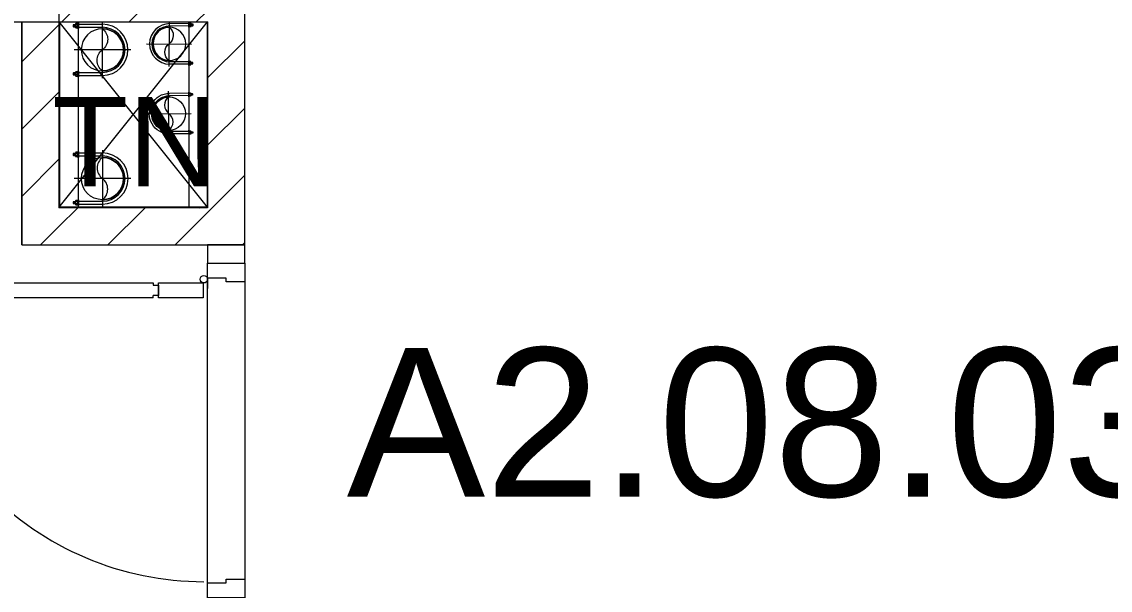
# Model space of a CAD drawing. Header units: millimetres. Extents: x 1591 to 239055, y -15958 to 83255.
# Drawn here: x 181657 to 184587, y 29507 to 31037 of the extents above; entities that cross this region are included whole.
import ezdxf

# ---------------------------------------------------------------- set-up
doc = ezdxf.new("R2010")
doc.units = ezdxf.units.MM
doc.linetypes.add('IMPORT-CENTER _2_', pattern=[40.64, 25.4, -5.08, 5.08, -5.08])
for name, color, linetype, lineweight in [('0-1', 250, 'Continuous', 5), ('0-2', 7, 'Continuous', 9), ('A-AREA-IDEN', 2, 'Continuous', 9), ('A-DETL-GENF-1', 9, 'Continuous', 9), ('A-DOOR-1', 254, 'Continuous', 9), ('A-DOOR-2', 9, 'Continuous', 9), ('A-FLOR-1', 7, 'Continuous', 9), ('A-FLOR-2', 9, 'Continuous', 9), ('A-WALL-1', 253, 'Continuous', 18), ('A-WALL-2', 9, 'Continuous', 9), ('A-WALL-3', 113, 'Continuous', 18), ('A-WALL-PATT-1', 10, 'Continuous', 9), ('A-WALL-PATT-2', 111, 'Continuous', 9), ('G-ANNO-TEXT-1', 7, 'Continuous', 9), ('G-IMPT', 8, 'Continuous', 9), ('G-IMPT-2', 8, 'IMPORT-CENTER _2_', 9), ('M-EQPM', 50, 'Continuous', 9)]:
    doc.layers.add(name, color=color, linetype=linetype, lineweight=lineweight)
doc.styles.add('Arial_11', font='arial_0.ttf', dxfattribs={"height": 240})
doc.styles.add('Arial_13', font='arial_0.ttf', dxfattribs={"height": 400})
pattern_1 = [(45, (95879.7, 0), (-90.50967, 90.50967), [])]

# ---------------------------------------------------------------- blocks, each defined once
blk = doc.blocks.new('NCV_TKTC_KET CAU_rvt-1-TKCS_MB TẦNG 6-8')
at = {"layer": 'A-FLOR-1'}
blk.add_line((86277.6, 30537.9), (85877.7, 30537.9), dxfattribs=at)
blk = doc.blocks.new('DOOR_CW_01 CANH MO-PANEL KINH - DIW_01-900x2200-CỬA GỖ VÂN LAMINATE-553375-TKCS_MB TẦNG 6-8')
at = {"layer": 'A-DETL-GENF-1'}
for p, q in [((-397, -182), (-397, -62)), ((-397, -62), (-357, -62)), ((-357, -62), (-357, -182)), ((-357, -182), (-397, -182)), ((-397, -196), (-391, -196)), ((-397, -738), (-397, -196)), ((-391, -196), (-391, -182)), ((-391, -182), (-363, -182)), ((-363, -182), (-363, -196)), ((-357, -196), (-363, -196)), ((-357, -196), (-357, -738)), ((-433.9, -711.2), (-427.3, -715.8)), ((-320.1, -711.2), (-326.7, -715.8)), ((-442, -737), (-442, -816.5)), ((-434, -799.5), (-434, -737)), ((-397, -738), (-391, -738)), ((-357, -752), (-397, -752)), ((-397, -752), (-397, -872)), ((-391, -752), (-391, -738)), ((-363, -752), (-391, -752)), ((-357, -738), (-363, -738)), ((-363, -738), (-363, -752)), ((-357, -872), (-357, -752)), ((-320, -799.5), (-320, -737)), ((-312, -737), (-312, -816.5)), ((-399, -803.5), (-430, -803.5)), ((-399, -792.2), (-399, -831.8)), ((-397, -792.2), (-399, -792.2)), ((-397, -792.2), (-397, -831.8)), ((-357, -792.2), (-357, -831.8)), ((-357, -792.2), (-355, -792.2)), ((-355, -792.2), (-355, -831.8)), ((-355, -803.5), (-324, -803.5)), ((-399, -820.5), (-438, -820.5)), ((-399, -831.8), (-397, -831.8)), ((-355, -831.8), (-357, -831.8)), ((-355, -820.5), (-316, -820.5)), ((-397, -872), (-357, -872))]:
    blk.add_line(p, q, dxfattribs=at)
blk.add_circle((-407, -60), 10, dxfattribs=at)
for centre, radius, start, end in [((-407, -60), 814, 268, 0), ((-397, -737), 45, 145, 180), ((-397, -737), 37, 145, 180), ((-357, -737), 37, 0, 35), ((-357, -737), 45, 360, 35), ((-438, -816.5), 4, 180, 270), ((-430, -799.5), 4, 180, 270), ((-324, -799.5), 4, 270, 0), ((-316, -816.5), 4, 270, 0)]:
    blk.add_arc(centre, radius, start, end, dxfattribs=at)
at = {"layer": 'A-DOOR-2'}
for p, q in [((-450, -50), (-450, 50)), ((-450, 50), (-400, 50)), ((-400, 50), (-400, 0)), ((400, 0), (400, 50)), ((400, 50), (450, 50)), ((450, 50), (450, -50)), ((-410, 0), (-410, -50)), ((-400, 0), (-410, 0)), ((410, 0), (400, 0)), ((410, -50), (410, 0)), ((-410, -50), (-450, -50)), ((-407, -50), (-382, -50)), ((450, -50), (410, -50))]:
    blk.add_line(p, q, dxfattribs=at)
blk = doc.blocks.new('NCV_TKTC_TANG 6 - 8_rvt-2-TKCS_MB TẦNG 6-8')
at = {"layer": 'A-WALL-PATT-1'}
h = blk.add_hatch(dxfattribs=at)
h.set_pattern_fill('FP_1', color=256, style=0, pattern_type=2)
h.set_pattern_definition([(45, (0, 0), (-90.50967, 90.50967), [])])
h.paths.add_polyline_path([(86377.6, 24737.4), (86377.6, 28836.9), (86277.6, 28836.9), (86277.6, 24737.4)])
h.paths.add_polyline_path([(86371, 29036.9), (86377.6, 29036.9), (86377.6, 29486.9), (86277.6, 29486.9), (86277.6, 29036.9)])
h.paths.add_polyline_path([(86377.6, 30386.9), (86377.6, 30436.9), (86277.6, 30436.9), (86277.6, 30386.9)])
at = {"layer": 'A-FLOR-2'}
for p, q in [((85777.6, 30436.9), (85777.6, 31036.5)), ((86277.6, 29526.9), (86277.6, 30346.9)), ((86377.6, 30336.9), (86377.6, 29536.9))]:
    blk.add_line(p, q, dxfattribs=at)
at = {"layer": 'A-WALL-1'}
for p, q in [((86277.6, 30436.9), (86277.6, 30386.9)), ((86377.6, 30436.9), (86277.6, 30436.9)), ((86377.6, 30386.9), (86377.6, 30436.9)), ((86277.6, 30386.9), (86377.6, 30386.9))]:
    blk.add_line(p, q, dxfattribs=at)
at = {"layer": 'A-WALL-2'}
for p, q in [((86277.6, 29526.9), (86277.6, 30346.9)), ((86377.6, 30336.9), (86377.6, 29536.9))]:
    blk.add_line(p, q, dxfattribs=at)
at = {"layer": 'A-DOOR-1', "rotation": 269.9999999999999}
blk.add_blockref('DOOR_CW_01 CANH MO-PANEL KINH - DIW_01-900x2200-CỬA GỖ VÂN LAMINATE-553375-TKCS_MB TẦNG 6-8', (86327.6, 29936.9), dxfattribs=at)
blk = doc.blocks.new('TKTC_XREF_251221_MB TANG 2-7 - TKTC_XREF_260130_MB TANG 2-5_dwg_$cc-4746802-TKCS_MB TẦNG 6-8')
at = {"layer": 'G-IMPT-2'}
for p, q in [((0, -0.673), (0, 0.673)), ((-0.673, 0), (0.673, 0))]:
    blk.add_line(p, q, dxfattribs=at)
at = {"layer": 'M-EQPM'}
blk.add_circle((0, 0), 0.5, dxfattribs=at)
for centre, radius, start, end in [((0, 0), 0.5, 90, 270), ((0.188, 0.25), 0.313, 126.8699, 233.1301), ((-0.188, -0.25), 0.313, 306.8699, 53.1301)]:
    blk.add_arc(centre, radius, start, end, dxfattribs=at)
blk = doc.blocks.new('TKTC_XREF_251221_MB TANG 2-7 - TKTC_XREF_260130_MB TANG 2-5_dwg_CUM U_DN100-4746799-TKCS_MB TẦNG 6-8')
at = {"layer": 'G-IMPT'}
blk.add_hatch(color=256, dxfattribs=at).paths.add_polyline_path([(0, 61), (15.8, 58.9), (30.5, 52.8), (43.1, 43.1), (52.8, 30.5), (58.9, 15.8), (61, 0), (58.9, -15.8), (52.8, -30.5), (43.1, -43.1), (30.5, -52.8), (15.8, -58.9), (0, -61), (0, -57), (14.8, -55.1), (28.5, -49.4), (40.3, -40.3), (49.4, -28.5), (55.1, -14.8), (57, 0), (55.1, 14.8), (49.4, 28.5), (40.3, 40.3), (28.5, 49.4), (14.8, 55.1), (0, 57)])
for p, q in [((-79.1, 66.6), (-79.1, 63.4)), ((-76.6, 66.6), (-76.6, 63.4)), ((-74.6, 66.6), (-74.6, 63.4)), ((-72.7, 69.3), (-72.7, 60.7)), ((-66.9, 67.9), (-71.7, 67.9)), ((-66.9, 62.1), (-71.7, 62.1)), ((-65, 69), (0, 69)), ((-79.1, -63.4), (-79.1, -66.6)), ((-76.6, -63.4), (-76.6, -66.6)), ((-74.6, -63.4), (-74.6, -66.6)), ((-72.7, -60.7), (-72.7, -69.3)), ((-66.9, -62.1), (-71.7, -62.1)), ((-66.9, -67.9), (-71.7, -67.9)), ((-65, -69), (0, -69))]:
    blk.add_line(p, q, dxfattribs=at)
at = {"layer": 'G-IMPT', "flags": 128}
for points in [[(-72.7, 67.6), (-78.1, 67.6), (-78.1, 62.4), (-72.7, 62.4)], [(-71.7, 59.2), (-66.9, 59.2), (-66.9, 70.8), (-71.7, 70.8)], [(-66.9, 70.8), (-66.9, 72.7), (-65, 72.7), (-65, 57.3), (-66.9, 57.3), (-66.9, 59.2)], [(-65, 61), (0, 61), (0, 57)], [(-72.7, -62.4), (-78.1, -62.4), (-78.1, -67.6), (-72.7, -67.6)], [(-71.7, -70.8), (-66.9, -70.8), (-66.9, -59.2), (-71.7, -59.2)], [(-66.9, -59.2), (-66.9, -57.3), (-65, -57.3), (-65, -72.7), (-66.9, -72.7), (-66.9, -70.8)], [(-65, -61), (0, -61), (0, -57)]]:
    blk.add_lwpolyline(points, dxfattribs=at)
at = {"layer": 'G-IMPT'}
for centre, radius, start, end in [((-78.1, 66.6), 0.96, 90, 180), ((-78.1, 63.4), 0.96, 180, 270), ((-71.1, 69.3), 1.56, 112.6199, 247.3801), ((-67.9, 65), 4.8, 143.1301, 216.8699), ((-71.1, 60.7), 1.56, 112.6199, 247.3801), ((0, 0), 69, 270, 90), ((0, 0), 61, 270, 90), ((0, 0), 57, 270, 90), ((-78.1, -63.4), 0.96, 90, 180), ((-78.1, -66.6), 0.96, 180, 270), ((-71.1, -60.7), 1.56, 112.6199, 247.3801), ((-67.9, -65), 4.8, 143.1301, 216.8699), ((-71.1, -69.3), 1.56, 112.6199, 247.3801)]:
    blk.add_arc(centre, radius, start, end, dxfattribs=at)
blk = doc.blocks.new('TKTC_XREF_251221_MB TANG 2-7 - TKTC_XREF_260130_MB TANG 2-5_dwg_$cc-4746798-TKCS_MB TẦNG 6-8')
at = {"layer": 'G-IMPT-2'}
for p, q in [((0, -0.673), (0, 0.673)), ((-0.673, 0), (0.673, 0))]:
    blk.add_line(p, q, dxfattribs=at)
at = {"layer": 'M-EQPM'}
blk.add_circle((0, 0), 0.5, dxfattribs=at)
for centre, radius, start, end in [((0, 0), 0.5, 90, 270), ((0.188, 0.25), 0.313, 126.8699, 233.1301), ((-0.188, -0.25), 0.313, 306.8699, 53.1301)]:
    blk.add_arc(centre, radius, start, end, dxfattribs=at)
blk = doc.blocks.new('TKTC_XREF_251221_MB TANG 2-7 - TKTC_XREF_260130_MB TANG 2-5_dwg_CUM U_DN100-4746796-TKCS_MB TẦNG 6-8')
at = {"layer": 'G-IMPT'}
blk.add_hatch(color=256, dxfattribs=at).paths.add_polyline_path([(0, 61), (0, 57), (14.8, 55.1), (28.5, 49.4), (40.3, 40.3), (49.4, 28.5), (55.1, 14.8), (57, 0), (55.1, -14.8), (49.4, -28.5), (40.3, -40.3), (28.5, -49.4), (14.8, -55.1), (0, -57), (0, -61), (15.8, -58.9), (30.5, -52.8), (43.1, -43.1), (52.8, -30.5), (58.9, -15.8), (61, 0), (58.9, 15.8), (52.8, 30.5), (43.1, 43.1), (30.5, 52.8), (15.8, 58.9)])
for p, q in [((-79.1, 66.6), (-79.1, 63.4)), ((-76.6, 66.6), (-76.6, 63.4)), ((-74.6, 66.6), (-74.6, 63.4)), ((-72.7, 69.3), (-72.7, 60.7)), ((-66.9, 67.9), (-71.7, 67.9)), ((-66.9, 62.1), (-71.7, 62.1)), ((-65, 69), (0, 69)), ((-79.1, -63.4), (-79.1, -66.6)), ((-76.6, -63.4), (-76.6, -66.6)), ((-74.6, -63.4), (-74.6, -66.6)), ((-72.7, -60.7), (-72.7, -69.3)), ((-66.9, -62.1), (-71.7, -62.1)), ((-66.9, -67.9), (-71.7, -67.9)), ((-65, -69), (0, -69))]:
    blk.add_line(p, q, dxfattribs=at)
at = {"layer": 'G-IMPT', "flags": 128}
for points in [[(-72.7, 67.6), (-78.1, 67.6), (-78.1, 62.4), (-72.7, 62.4)], [(-71.7, 59.2), (-66.9, 59.2), (-66.9, 70.8), (-71.7, 70.8)], [(-66.9, 70.8), (-66.9, 72.7), (-65, 72.7), (-65, 57.3), (-66.9, 57.3), (-66.9, 59.2)], [(-65, 61), (0, 61), (0, 57)], [(-66.9, -59.2), (-66.9, -57.3), (-65, -57.3), (-65, -72.7), (-66.9, -72.7), (-66.9, -70.8)], [(-65, -61), (0, -61), (0, -57)], [(-72.7, -62.4), (-78.1, -62.4), (-78.1, -67.6), (-72.7, -67.6)], [(-71.7, -70.8), (-66.9, -70.8), (-66.9, -59.2), (-71.7, -59.2)]]:
    blk.add_lwpolyline(points, dxfattribs=at)
at = {"layer": 'G-IMPT'}
for centre, radius, start, end in [((-78.1, 66.6), 0.96, 90, 180), ((-78.1, 63.4), 0.96, 180, 270), ((-71.1, 69.3), 1.56, 112.6199, 247.3801), ((-67.9, 65), 4.8, 143.1301, 216.8699), ((-71.1, 60.7), 1.56, 112.6199, 247.3801), ((0, 0), 69, 270, 90), ((0, 0), 61, 270, 90), ((0, 0), 57, 270, 90), ((-78.1, -63.4), 0.96, 90, 180), ((-78.1, -66.6), 0.96, 180, 270), ((-71.1, -60.7), 1.56, 112.6199, 247.3801), ((-67.9, -65), 4.8, 143.1301, 216.8699), ((-71.1, -69.3), 1.56, 112.6199, 247.3801)]:
    blk.add_arc(centre, radius, start, end, dxfattribs=at)
blk = doc.blocks.new('TKTC_XREF_251221_MB TANG 2-7 - TKTC_XREF_260130_MB TANG 2-5_dwg_$cc-V168-TKCS_MB TẦNG 6-8')
at = {"layer": 'G-IMPT-2'}
for p, q in [((0, -0.656), (0, 0.673)), ((-0.673, 0), (0.673, 0))]:
    blk.add_line(p, q, dxfattribs=at)
at = {"layer": 'M-EQPM'}
blk.add_circle((0, 0), 0.5, dxfattribs=at)
for centre, radius, start, end in [((0, 0), 0.5, 90, 270), ((0.188, 0.25), 0.313, 126.8699, 233.1301), ((-0.188, -0.25), 0.313, 306.8699, 53.1301)]:
    blk.add_arc(centre, radius, start, end, dxfattribs=at)
blk = doc.blocks.new('TKTC_XREF_251221_MB TANG 2-7 - TKTC_XREF_260130_MB TANG 2-5_dwg_$cc-V175-TKCS_MB TẦNG 6-8')
at = {"layer": 'G-IMPT-2'}
for p, q in [((0, -0.673), (0, 0.66)), ((-0.673, 0), (0.673, 0))]:
    blk.add_line(p, q, dxfattribs=at)
at = {"layer": 'M-EQPM'}
blk.add_circle((0, 0), 0.5, dxfattribs=at)
for centre, radius, start, end in [((0, 0), 0.5, 90, 270), ((0.188, 0.25), 0.313, 126.8699, 233.1301), ((-0.188, -0.25), 0.313, 306.8699, 53.1301)]:
    blk.add_arc(centre, radius, start, end, dxfattribs=at)
blk = doc.blocks.new('TKTC_XREF_251221_MB TANG 2-7 - TKTC_XREF_251221_MB TANG 2-7-2039446-TKCS_MB TẦNG 6-8')
at = {"layer": 'M-EQPM'}
for p, q in [((52227.3, 13299.7), (52227.3, 13799.6)), ((52227.4, 13301.5), (52227.4, 13799.6)), ((52227.4, 13799.6), (52277, 13799.2)), ((52277, 13799.2), (52277, 13299.6)), ((52277.1, 13799.6), (52277.1, 13301.1)), ((52624.8, 13799.6), (52575, 13799.2)), ((52575, 13799.2), (52575, 13299.6)), ((52575.1, 13799.6), (52575.1, 13301.1)), ((52624.8, 13301.5), (52624.8, 13799.6)), ((52624.8, 13299.7), (52624.8, 13799.6)), ((52249, 13299.6), (52227.3, 13299.7)), ((52277.1, 13301.1), (52227.4, 13301.5)), ((52575.1, 13301.1), (52624.8, 13301.5)), ((52603.1, 13299.6), (52624.8, 13299.7))]:
    blk.add_line(p, q, dxfattribs=at)
for name, p, xscale, yscale, zscale, rotation in [('TKTC_XREF_251221_MB TANG 2-7 - TKTC_XREF_260130_MB TANG 2-5_dwg_CUM U_DN100-4746796-TKCS_MB TẦNG 6-8', (52342.1, 13724.5), 0.9974999999999965, 0.9974999999999965, 0.9974999999999965, 0.0009913385626578414), ('TKTC_XREF_251221_MB TANG 2-7 - TKTC_XREF_260130_MB TANG 2-5_dwg_CUM U_DN100-4746796-TKCS_MB TẦNG 6-8', (52523.4, 13740.5), 0.7894736842105242, 0.7894736842105242, 0.7894736842105242, 179.6259732184666), ('TKTC_XREF_251221_MB TANG 2-7 - TKTC_XREF_260130_MB TANG 2-5_dwg_$cc-4746802-TKCS_MB TẦNG 6-8', (52520.7, 13552.8), 90.00000000005119, 90.00000000005119, 90.00000000005119, 0.3740267799372842), ('TKTC_XREF_251221_MB TANG 2-7 - TKTC_XREF_260130_MB TANG 2-5_dwg_CUM U_DN100-4746796-TKCS_MB TẦNG 6-8', (52342.2, 13378), 0.9975000000000005, 0.9975000000000005, 0.9975000000000005, 0.000991338195008684), ('TKTC_XREF_251221_MB TANG 2-7 - TKTC_XREF_260130_MB TANG 2-5_dwg_$cc-4746798-TKCS_MB TẦNG 6-8', (52342.2, 13378), 113.7150000000091, 113.7150000000091, 113.7150000000091, 179.9990086636432)]:
    blk.add_blockref(name, p, dxfattribs=dict(xscale=xscale, yscale=yscale, zscale=zscale, rotation=rotation))
at = {"extrusion": (0, 0, -1)}
for name, p, xscale, yscale, zscale, rotation in [('TKTC_XREF_251221_MB TANG 2-7 - TKTC_XREF_260130_MB TANG 2-5_dwg_$cc-V175-TKCS_MB TẦNG 6-8', (-52342.1, 13724.5), 113.7150000000092, 113.7150000000092, -113.7150000000092, 359.9990086636432), ('TKTC_XREF_251221_MB TANG 2-7 - TKTC_XREF_260130_MB TANG 2-5_dwg_$cc-V168-TKCS_MB TẦNG 6-8', (-52521.4, 13740.5), 90.00000000005107, 90.00000000005107, -90.00000000005109, 180.3740267799373), ('TKTC_XREF_251221_MB TANG 2-7 - TKTC_XREF_260130_MB TANG 2-5_dwg_CUM U_DN100-4746799-TKCS_MB TẦNG 6-8', (-52522.6, 13552.8), 0.7894736842105242, 0.7894736842105242, -0.7894736842105242, 359.6259732184666)]:
    blk.add_blockref(name, p, dxfattribs=dict(at, xscale=xscale, yscale=yscale, zscale=zscale, rotation=rotation))

msp = doc.modelspace()

# ---------------------------------------------------------------- hatches: boundary and pattern name
at = {"layer": 'A-WALL-PATT-2'}
h = msp.add_hatch(dxfattribs=at)
h.set_pattern_fill('FP_1', color=256, style=0, pattern_type=2)
h.set_pattern_definition(pattern_1)
h.paths.add_polyline_path([(181757.4, 31036.5), (181757.4, 31136.5), (179457.3, 31136.5), (179457.3, 31036.5), (181009.9, 31036.5)])
h = msp.add_hatch(dxfattribs=at)
h.set_pattern_fill('FP_1', color=256, style=0, pattern_type=2)
h.set_pattern_definition(pattern_1)
h.paths.add_polyline_path([(181757.4, 31036.5), (182157.3, 31036.5), (182157.3, 31136.5), (181757.4, 31136.5)])
h = msp.add_hatch(dxfattribs=at)
h.set_pattern_fill('FP_1', color=256, style=0, pattern_type=2)
h.set_pattern_definition(pattern_1)
h.paths.add_polyline_path([(182157.3, 30436.5), (182257.3, 30436.5), (182257.3, 31136.5), (182157.3, 31136.5), (182157.3, 30498.5)])
h = msp.add_hatch(dxfattribs=at)
h.set_pattern_fill('FP_1', color=256, style=0, pattern_type=2)
h.set_pattern_definition(pattern_1)
h.paths.add_polyline_path([(181757.4, 30436.5), (181757.4, 31036.5), (181657.4, 31036.5), (181657.4, 30436.5)])
h = msp.add_hatch(dxfattribs=at)
h.set_pattern_fill('FP_1', color=256, style=0, pattern_type=2)
h.set_pattern_definition(pattern_1)
h.paths.add_polyline_path([(182157.3, 30436.5), (182157.3, 30536.5), (181757.4, 30536.5), (181757.4, 30436.5), (181815.9, 30436.5)])

# ---------------------------------------------------------------- linework, layer by layer
at = {"layer": '0-2'}
for p, q in [((182156.2, 31036.5), (181757.3, 30537.9)), ((182157.3, 30537.9), (181758.3, 31036.5)), ((181757.3, 30537.9), (182157.3, 30537.9))]:
    msp.add_line(p, q, dxfattribs=at)
at = {"layer": 'A-WALL-3'}
for p, q in [((181757.4, 31136.5), (181757.4, 30536.5)), ((182257.3, 30436.5), (182257.3, 31136.5)), ((179457.3, 31036.5), (182157.3, 31036.5)), ((181657.4, 31036.5), (181657.4, 30436.5)), ((182157.3, 31036.5), (182157.3, 30536.5)), ((182157.3, 30536.5), (181757.4, 30536.5)), ((181657.4, 30436.5), (182257.3, 30436.5))]:
    msp.add_line(p, q, dxfattribs=at)

# ---------------------------------------------------------------- block references
at = {"layer": '0-1'}
for name in ['NCV_TKTC_KET CAU_rvt-1-TKCS_MB TẦNG 6-8', 'NCV_TKTC_TANG 6 - 8_rvt-2-TKCS_MB TẦNG 6-8']:
    msp.add_blockref(name, (95879.7, 0), dxfattribs=at)
at = {"layer": 'M-EQPM'}
msp.add_blockref('TKTC_XREF_251221_MB TANG 2-7 - TKTC_XREF_251221_MB TANG 2-7-2039446-TKCS_MB TẦNG 6-8', (129532.3, 17236.9), dxfattribs=at)

# ---------------------------------------------------------------- texts
at = {"layer": 'A-AREA-IDEN', "insert": (183650.5, 29753.4), "char_height": 400, "width": 2233.6, "attachment_point": 8, "line_spacing_factor": 0.936439, "style": 'Arial_13'}
msp.add_mtext('\\pt8,16,24,32,40,48,56,64,72,80,88,96,104,112,120,128,136,144,152,160,168,176,184,192,200,208,216,224,232,240,248,256;A2.08.03', dxfattribs=at)
at = {"layer": 'G-ANNO-TEXT-1', "insert": (181962.2, 30714.3), "char_height": 240, "width": 603.2, "attachment_point": 5, "line_spacing_factor": 0.936439, "style": 'Arial_11'}
msp.add_mtext('\\pt79.9992,160.0008,240,319.9992,400.0008,480,559.9992,640.0008,720,799.9992,880.0008,960,1039.9992,1120.0008,1200,1279.9992,1360.0008,1440,1519.9992,1600.0008,1680,1759.9992,1840.0008,1920,1999.9992,2080.0008,2160,2239.9992,2320.0008,2400,2479.9992,2560.0008;TN', dxfattribs=at)
msp.add_mtext('\\pt79.9992,160.0008,240,319.9992,400.0008,480,559.9992,640.0008,720,799.9992,880.0008,960,1039.9992,1120.0008,1200,1279.9992,1360.0008,1440,1519.9992,1600.0008,1680,1759.9992,1840.0008,1920,1999.9992,2080.0008,2160,2239.9992,2320.0008,2400,2479.9992,2560.0008;TN', dxfattribs=at)

doc.saveas('drawing.dxf')
